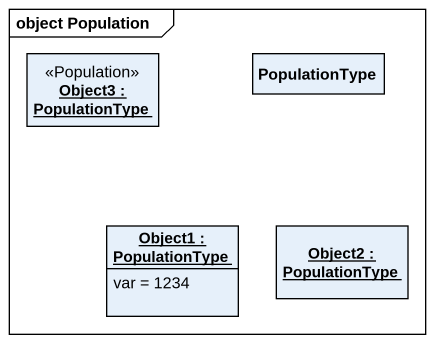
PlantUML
@startuml
mainframe object Population
hide circle
hide empty members
object "Object3 : PopulationType" as Object3 <<Population>>
class PopulationType
object "Object1 : PopulationType" as Object1 {
  var = 1234
}
object "Object2 : PopulationType" as Object2
@enduml
